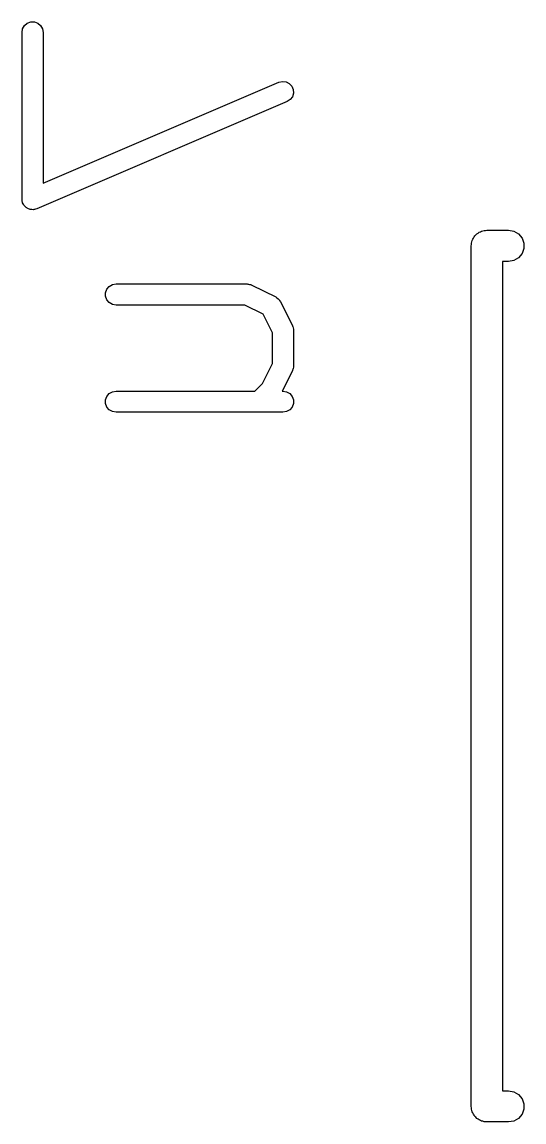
# Model space of a CAD drawing. Extents: x 7.9 to 72.3, y -91 to -26.2.
# Drawn here: x 17.19 to 19.6, y -56.15 to -50.85 of the extents above; entities that cross this region are included whole.
import ezdxf

# ---------------------------------------------------------------- set-up
doc = ezdxf.new("R2010")
doc.units = 0
doc.header["$MEASUREMENT"] = 0
doc.layers.add('BLACK', color=7, linetype='CONTINUOUS')

msp = doc.modelspace()

# ---------------------------------------------------------------- linework, layer by layer
at = {"layer": 'Black'}
for p, q in [((17.1883, -50.8786), (17.1971, -50.8633)), ((17.1971, -50.8633), (17.2106, -50.8519)), ((17.2106, -50.8519), (17.2272, -50.8459)), ((17.2272, -50.8459), (17.2449, -50.8459)), ((17.2449, -50.8459), (17.2614, -50.8519)), ((17.2614, -50.8519), (17.275, -50.8633)), ((17.275, -50.8633), (17.2838, -50.8786)), ((17.1852, -50.8959), (17.1883, -50.8786)), ((17.1852, -51.7003), (17.1852, -50.8959)), ((17.2838, -50.8786), (17.2868, -50.8959)), ((17.2868, -50.8959), (17.2868, -51.6232)), ((17.2868, -51.6232), (18.4225, -51.1365)), ((18.4225, -51.1365), (18.4397, -51.1325)), ((18.4397, -51.1325), (18.4572, -51.1346)), ((18.4572, -51.1346), (18.473, -51.1425)), ((18.473, -51.1425), (18.4851, -51.1554)), ((18.4851, -51.1554), (18.492, -51.1716)), ((18.492, -51.1716), (18.493, -51.1892)), ((18.4626, -51.2299), (17.2561, -51.747)), ((18.4773, -51.2202), (18.4626, -51.2299)), ((18.4879, -51.2061), (18.4773, -51.2202)), ((18.493, -51.1892), (18.4879, -51.2061)), ((17.1863, -51.706), (17.1852, -51.7003)), ((17.1866, -51.7119), (17.1863, -51.706)), ((17.1878, -51.7146), (17.1866, -51.7119)), ((17.1883, -51.7176), (17.1878, -51.7146)), ((17.1912, -51.7227), (17.1883, -51.7176)), ((17.1935, -51.7281), (17.1912, -51.7227)), ((17.1956, -51.7303), (17.1935, -51.7281)), ((17.1971, -51.7329), (17.1956, -51.7303)), ((17.2016, -51.7367), (17.1971, -51.7329)), ((17.2056, -51.7409), (17.2016, -51.7367)), ((17.2083, -51.7423), (17.2056, -51.7409)), ((17.2106, -51.7443), (17.2083, -51.7423)), ((17.2161, -51.7463), (17.2106, -51.7443)), ((17.2214, -51.7489), (17.2161, -51.7463)), ((17.2244, -51.7493), (17.2214, -51.7489)), ((17.2272, -51.7503), (17.2244, -51.7493)), ((17.2331, -51.7503), (17.2272, -51.7503)), ((17.2389, -51.751), (17.2331, -51.7503)), ((17.2418, -51.7503), (17.2389, -51.751)), ((17.2449, -51.7503), (17.2418, -51.7503)), ((17.2504, -51.7483), (17.2449, -51.7503)), ((17.2561, -51.747), (17.2504, -51.7483)), ((19.3675, -51.8768), (19.3726, -51.8726)), ((19.3726, -51.8726), (19.3768, -51.8675)), ((19.3768, -51.8675), (19.3825, -51.8643)), ((19.3825, -51.8643), (19.3875, -51.86)), ((19.3875, -51.86), (19.3937, -51.8578)), ((19.3937, -51.8578), (19.3993, -51.8545)), ((19.3993, -51.8545), (19.4058, -51.8534)), ((19.4058, -51.8534), (19.412, -51.8511)), ((19.412, -51.8511), (19.4185, -51.8511)), ((19.4185, -51.8511), (19.425, -51.85)), ((19.425, -51.85), (19.53, -51.85)), ((19.53, -51.85), (19.5557, -51.8545)), ((19.5557, -51.8545), (19.5782, -51.8675)), ((19.5782, -51.8675), (19.595, -51.8875)), ((19.35, -51.925), (19.3511, -51.9185)), ((19.35, -56.075), (19.35, -51.925)), ((19.3511, -51.912), (19.3534, -51.9058)), ((19.3511, -51.9185), (19.3511, -51.912)), ((19.3534, -51.9058), (19.3545, -51.8993)), ((19.3545, -51.8993), (19.3578, -51.8937)), ((19.3578, -51.8937), (19.36, -51.8875)), ((19.36, -51.8875), (19.3643, -51.8825)), ((19.3643, -51.8825), (19.3675, -51.8768)), ((19.595, -51.8875), (19.6039, -51.912)), ((19.6039, -51.912), (19.6039, -51.938)), ((19.595, -51.9625), (19.5782, -51.9825)), ((19.6039, -51.938), (19.595, -51.9625)), ((19.53, -52), (19.5, -52)), ((19.5, -52), (19.5, -56)), ((19.5557, -51.9955), (19.53, -52)), ((19.5782, -51.9825), (19.5557, -51.9955)), ((17.5882, -52.1511), (17.5942, -52.1345)), ((17.5942, -52.1345), (17.6056, -52.121)), ((17.6056, -52.121), (17.6208, -52.1121)), ((17.6208, -52.1121), (17.6382, -52.1091)), ((17.6382, -52.1091), (18.2702, -52.1091)), ((18.2702, -52.1091), (18.2731, -52.1096)), ((18.2731, -52.1096), (18.276, -52.1094)), ((18.276, -52.1094), (18.2817, -52.1111)), ((18.2817, -52.1111), (18.2876, -52.1121)), ((18.2876, -52.1121), (18.2901, -52.1136)), ((18.2901, -52.1136), (18.2929, -52.1144)), ((18.2929, -52.1144), (18.4078, -52.1719)), ((17.5882, -52.1687), (17.5882, -52.1511)), ((17.5942, -52.1853), (17.5882, -52.1687)), ((17.6056, -52.1988), (17.5942, -52.1853)), ((18.4078, -52.1719), (18.4138, -52.1763)), ((18.4138, -52.1763), (18.42, -52.1804)), ((18.42, -52.1804), (18.4209, -52.1816)), ((18.4209, -52.1816), (18.422, -52.1824)), ((18.422, -52.1824), (18.4261, -52.1886)), ((18.4261, -52.1886), (18.4305, -52.1946)), ((17.6208, -52.2076), (17.6056, -52.1988)), ((17.6382, -52.2107), (17.6208, -52.2076)), ((18.2582, -52.2107), (17.6382, -52.2107)), ((18.3472, -52.2552), (18.2582, -52.2107)), ((18.4305, -52.1946), (18.488, -52.3095)), ((18.3917, -52.3442), (18.3472, -52.2552)), ((18.3917, -52.4926), (18.3917, -52.3442)), ((18.488, -52.3095), (18.4888, -52.3123)), ((18.4888, -52.3123), (18.4903, -52.3149)), ((18.4903, -52.3149), (18.4913, -52.3207)), ((18.4913, -52.3207), (18.493, -52.3264)), ((18.493, -52.3264), (18.4928, -52.3294)), ((18.4928, -52.3294), (18.4933, -52.3322)), ((18.4933, -52.3322), (18.4933, -52.5046)), ((18.3433, -52.5894), (18.3917, -52.4926)), ((18.493, -52.5104), (18.4913, -52.5161)), ((18.4933, -52.5046), (18.4928, -52.5075)), ((18.4928, -52.5075), (18.493, -52.5104)), ((18.488, -52.5273), (18.4386, -52.6262)), ((18.4888, -52.5245), (18.488, -52.5273)), ((18.4903, -52.522), (18.4888, -52.5245)), ((18.4913, -52.5161), (18.4903, -52.522)), ((18.3066, -52.6262), (18.3433, -52.5894)), ((17.5882, -52.6681), (17.5942, -52.6516)), ((17.5882, -52.6858), (17.5882, -52.6681)), ((17.5942, -52.6516), (17.6056, -52.638)), ((17.6056, -52.638), (17.6208, -52.6292)), ((17.6208, -52.6292), (17.6382, -52.6262)), ((17.6382, -52.6262), (18.3066, -52.6262)), ((18.4386, -52.6262), (18.4425, -52.6262)), ((18.4425, -52.6262), (18.4599, -52.6292)), ((18.4599, -52.6292), (18.4752, -52.638)), ((18.4752, -52.638), (18.4865, -52.6516)), ((18.4865, -52.6516), (18.4926, -52.6681)), ((18.4926, -52.6681), (18.4926, -52.6858)), ((17.5942, -52.7024), (17.5882, -52.6858)), ((17.6056, -52.7159), (17.5942, -52.7024)), ((17.6208, -52.7247), (17.6056, -52.7159)), ((18.4752, -52.7159), (18.4599, -52.7247)), ((18.4865, -52.7024), (18.4752, -52.7159)), ((18.4926, -52.6858), (18.4865, -52.7024)), ((17.6382, -52.7278), (17.6208, -52.7247)), ((18.4425, -52.7278), (17.6382, -52.7278)), ((18.4599, -52.7247), (18.4425, -52.7278)), ((19.5, -56), (19.53, -56)), ((19.53, -56), (19.5557, -56.0045)), ((19.5557, -56.0045), (19.5782, -56.0175)), ((19.5782, -56.0175), (19.595, -56.0375)), ((19.595, -56.0375), (19.6039, -56.062)), ((19.6039, -56.062), (19.6039, -56.088)), ((19.3511, -56.0815), (19.35, -56.075)), ((19.3511, -56.088), (19.3511, -56.0815)), ((19.3534, -56.0942), (19.3511, -56.088)), ((19.3545, -56.1007), (19.3534, -56.0942)), ((19.3578, -56.1063), (19.3545, -56.1007)), ((19.36, -56.1125), (19.3578, -56.1063)), ((19.3643, -56.1175), (19.36, -56.1125)), ((19.595, -56.1125), (19.5782, -56.1325)), ((19.6039, -56.088), (19.595, -56.1125)), ((19.3675, -56.1232), (19.3643, -56.1175)), ((19.3726, -56.1274), (19.3675, -56.1232)), ((19.3768, -56.1325), (19.3726, -56.1274)), ((19.3825, -56.1357), (19.3768, -56.1325)), ((19.3875, -56.14), (19.3825, -56.1357)), ((19.3937, -56.1422), (19.3875, -56.14)), ((19.3993, -56.1455), (19.3937, -56.1422)), ((19.4058, -56.1466), (19.3993, -56.1455)), ((19.412, -56.1489), (19.4058, -56.1466)), ((19.4185, -56.1489), (19.412, -56.1489)), ((19.425, -56.15), (19.4185, -56.1489)), ((19.53, -56.15), (19.425, -56.15)), ((19.5557, -56.1455), (19.53, -56.15)), ((19.5782, -56.1325), (19.5557, -56.1455))]:
    msp.add_line(p, q, dxfattribs=at)

doc.saveas('drawing.dxf')
